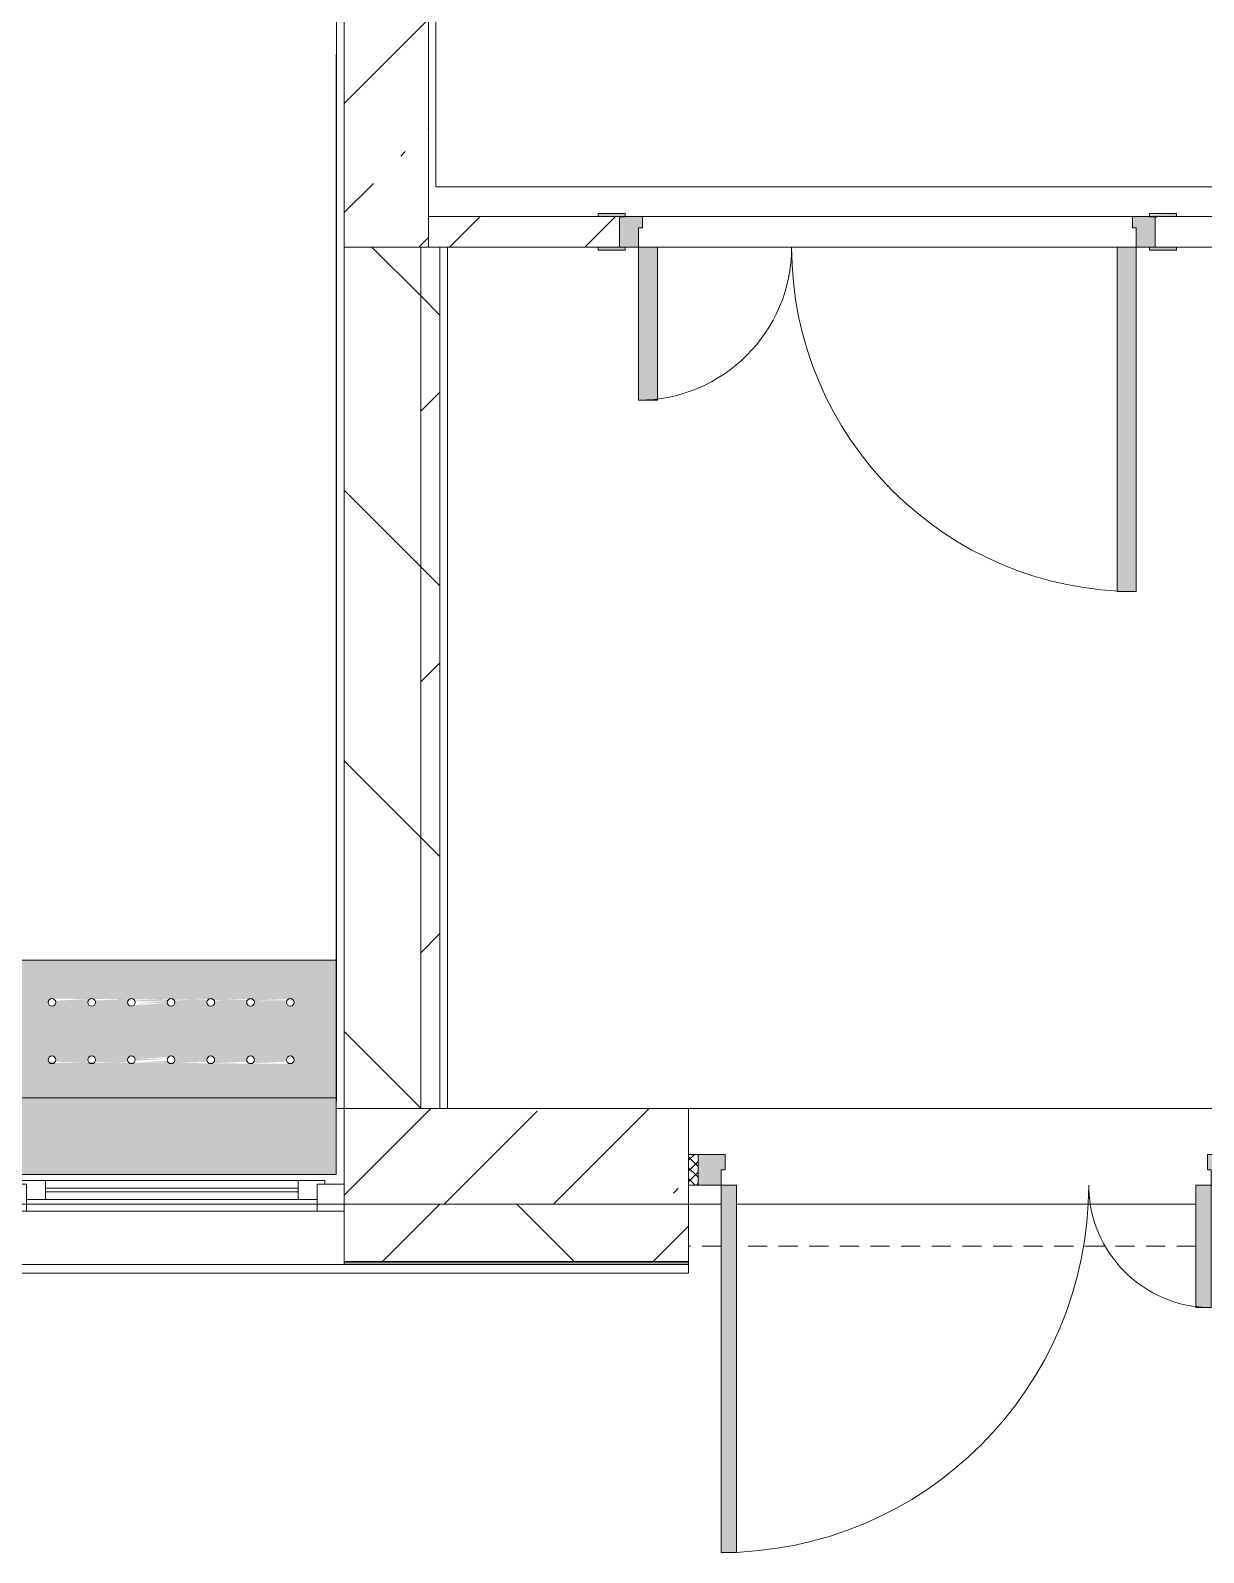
# Model space of a CAD drawing. Header units: millimetres. Extents: x 3991 to 282775, y -8553 to 29560.
# Drawn here: x 255126 to 258190, y -1010 to 2966 of the extents above; entities that cross this region are included whole.
import ezdxf

# ---------------------------------------------------------------- set-up
doc = ezdxf.new("R2010")
doc.units = ezdxf.units.MM
doc.linetypes.add('200_ШТРИХ__ш1_п0_6_', pattern=[80, 50, -30])
for name, color, linetype, lineweight in [('A-DETL-MBND', 7, '200_ШТРИХ__ш1_п0_6_', 9), ('A-GENM-2', 7, 'Continuous', 5), ('A-GLAZ-2', 7, 'Continuous', 5), ('A-WALL', 7, 'Continuous', 9), ('A-WALL-4', 7, 'Continuous', 5), ('I-WALL-3', 7, 'Continuous', 5), ('S-COLS', 7, 'Continuous', 5), ('Знаки', 7, 'Continuous', 5)]:
    doc.layers.add(name, color=color, linetype=linetype, lineweight=lineweight)
for name, color, linetype, lineweight, true_color in [('A-DOOR-3', 7, 'Continuous', 5, 0xaaaaaa), ('A-DOOR-4', 7, 'Continuous', 5, 0xe2e2e2), ('A-DOOR-FRAM-2', 7, 'Continuous', 5, 0xe2e2e2), ('A-DOOR-FRAM-3', 7, 'Continuous', 5, 0xaaaaaa), ('A-FLOR-1', 7, 'Continuous', 5, 0xaaaaaa), ('Знаки-2', 7, 'Continuous', 5, 0xd7cfbf)]:
    doc.layers.add(name, color=color, linetype=linetype, lineweight=lineweight, true_color=true_color)
pattern_1 = [(45, (148815.1, 0), (-353.5534, 353.5534), []), (135, (148815.1, 0), (-353.5534, -353.5534), [])]
pattern_2 = [(45, (148815.1, 0), (-285.1231, 285.1231), []), (45, (149100.2, 0), (-285.1231, 285.1231), [504.031, -100.806, 16.764, -84.042])]

# ---------------------------------------------------------------- blocks, each defined once
blk = doc.blocks.new('110_Дверь_СКБ_2Ст_Наружная - ДН-5_л__ Двухстворчатая 1350 х3800 _h_ в свету с верхним остеклением-21877029-Общий план 1 этажа с размещением фрагментов 1_1-1_9')
at = {"layer": 'A-DOOR-3'}
h = blk.add_hatch(dxfattribs=at)
h.set_pattern_fill('FP_122', color=256, style=0, pattern_type=2)
h.set_pattern_definition([(135, (1626.41, 164.685), (-14.14214, -14.14214), []), (225, (1626.41, 164.685), (14.14214, -14.14214), [])])
h.paths.add_polyline_path([(744.5, 50), (719.5, 50), (719.5, -30), (744.5, -30), (744.5, 10)])
at = {"layer": 'A-DOOR-4'}
for points in [[(619.5, 1010), (619.5, 50), (659.5, 50), (659.5, 1010)], [(-606.7, 370), (-620.5, 370), (-620.5, 50), (-580.5, 50), (-580.5, 370)]]:
    blk.add_hatch(color=256, dxfattribs=at).paths.add_polyline_path(points)
h = blk.add_hatch(color=256, dxfattribs=at)
h.paths.add_polyline_path([(659.5, 50), (659.5, 10), (649.5, 10), (649.5, -30), (719.5, -30), (719.5, 50)])
h.paths.add_polyline_path([(-680.5, 50), (-680.5, -30), (-610.5, -30), (-610.5, 10), (-620.5, 10), (-620.5, 50), (-651.1, 50)])
at = {"layer": 'A-DOOR-FRAM-3'}
h = blk.add_hatch(dxfattribs=at)
h.set_pattern_fill('FP_123', color=256, style=0, pattern_type=2)
h.set_pattern_definition([(45, (-496.384, 164.685), (-14.1421, 14.1421), []), (135, (-496.384, 164.685), (-14.1421, -14.1421), [])])
h.paths.add_polyline_path([(-705.5, 50), (-705.5, -30), (-680.5, -30), (-680.5, 50)])
at = {"layer": 'A-DOOR-3'}
for p, q in [((659.5, 1010), (619.5, 1010)), ((619.5, 1010), (619.5, 50)), ((659.5, 50), (659.5, 1010)), ((-620.5, 370), (-620.5, 50)), ((-580.5, 370), (-620.5, 370)), ((-580.5, 50), (-580.5, 370)), ((-620.5, 50), (-580.5, 50)), ((619.5, 50), (659.5, 50))]:
    blk.add_line(p, q, dxfattribs=at)
for centre, radius, start, end in [((659.5, 50), 960, 90, 180), ((-620.5, 50), 320, 0, 90)]:
    blk.add_arc(centre, radius, start, end, dxfattribs=at)
at = {"layer": 'A-DOOR-FRAM-3'}
for p, q in [((-680.5, 50), (-705.5, 50)), ((-705.5, 50), (-705.5, -30)), ((-620.5, 50), (-680.5, 50)), ((-680.5, 50), (-680.5, -30)), ((-680.5, -30), (-680.5, 50)), ((-620.5, 10), (-620.5, 50)), ((659.5, 50), (659.5, 10)), ((719.5, 50), (659.5, 50)), ((719.5, -30), (719.5, 50)), ((744.5, 50), (719.5, 50)), ((719.5, 50), (719.5, -30)), ((744.5, -30), (744.5, 50)), ((-610.5, 10), (-620.5, 10)), ((-610.5, -30), (-610.5, 10)), ((659.5, 10), (649.5, 10)), ((649.5, 10), (649.5, -30)), ((-705.5, -30), (-680.5, -30)), ((-680.5, -30), (-610.5, -30)), ((649.5, -30), (719.5, -30)), ((719.5, -30), (744.5, -30))]:
    blk.add_line(p, q, dxfattribs=at)
blk = doc.blocks.new('120_Окно_СКБ_1Ст - 120_Окно_СКБ_1Ст 900х2500_h_ с форточкой-22876038-Общий план 1 этажа с размещением фрагментов 1_1-1_9')
at = {"layer": 'A-GLAZ-2'}
for p, q in [((-450, -127), (-450, -57)), ((-450, -57), (-380, -57)), ((450, -57), (-450, -57)), ((-380, -57), (-380, -127)), ((380, -127), (380, -57)), ((380, -57), (450, -57)), ((450, -57), (450, -127)), ((380, -87), (-380, -87)), ((-380, -87), (-380, -127)), ((-330, -137), (-330, -87)), ((-330, -107), (330, -107)), ((330, -117), (-330, -117)), ((330, -137), (330, -87)), ((380, -127), (380, -87)), ((-380, -127), (-450, -127)), ((-450, -127), (-400, -127)), ((-380, -127), (-400, -127)), ((-400, -127), (-400, -137)), ((-400, -137), (400, -137)), ((400, -137), (-400, -137)), ((450, -127), (380, -127)), ((400, -127), (380, -127)), ((400, -127), (450, -127)), ((400, -137), (400, -127))]:
    blk.add_line(p, q, dxfattribs=at)
blk = doc.blocks.new('Зашивка радиатора_ с перфорацией М1_1 - Зашивка радиатора_ с перфорацией М1_1-V283-Общий план 1 этажа с размещением фрагментов 1_1-1_9')
at = {"layer": 'Знаки-2'}
blk.add_hatch(color=256, dxfattribs=at).paths.add_polyline_path([(-430, 380), (-430, 180), (430, 180), (430, 380), (-258.8, 380)])
h = blk.add_hatch(color=256, dxfattribs=at)
h.paths.add_polyline_path([(-14.5, 180), (-430, 180), (-430, -179.9), (430, -179.7), (430, -179.7), (430, 179.8), (430, 180), (229.8, 180)])
h.paths.add_polyline_path([(95.1, 77.8), (95.1, 82.9), (10.7, 77.8)])
h.paths.add_polyline_path([(-206.5, 90.4), (320.9, 85.4), (320.9, 75.4), (312.2, 70.4), (303.6, 75.4), (303.8, 85.7), (302.2, 89), (217.2, 85.4), (217.2, 75.4), (208.5, 70.4), (199.8, 75.4), (199.8, 85.4), (198.5, 89), (113.4, 85.4), (113.4, 75.4), (104.7, 70.4), (96.1, 75.4), (95.1, 77.8), (8.1, 73.3), (-1.6, 70.7), (-8.7, 77.8), (-6.1, 87.4), (-8.7, 89), (-94.1, 85.4), (-94.1, 75.4), (-102.8, 70.4), (-111.4, 75.4), (-111.4, 85.4), (-112.4, 89), (-197.8, 85.4), (-197.8, 75.4), (-206.5, 70.4), (-215.2, 75.4), (-215.2, 85.4), (-216.2, 89), (-301.6, 85.4), (-301.6, 75.4), (-310.3, 70.4), (-318.9, 75.4), (-318.9, 85.4), (-310.3, 90.4), (-307.7, 90), (-209.1, 90)])
h.paths.add_polyline_path([(6.3, 89), (9.7, 85.4), (10.7, 82.9), (97.7, 87.4), (94.7, 89), (8.1, 89)])
h.paths.add_polyline_path([(10.7, -67.1), (10.7, -72.2), (95.1, -67.1)])
h.paths.add_polyline_path([(-1.6, -60), (8.1, -62.6), (11, -67), (97.7, -62.6), (107.3, -60), (114.4, -67.1), (111.8, -76.7), (114.4, -78.3), (199.8, -74.6), (199.8, -64.6), (208.5, -59.6), (217.2, -64.6), (217.2, -74.6), (218.2, -78.3), (303.3, -74), (303.6, -64.6), (312.2, -59.6), (320.9, -64.6), (320.9, -74.6), (312.2, -79.6), (309.7, -79.3), (-318.9, -74.6), (-318.9, -64.6), (-310.3, -59.6), (-301.6, -64.6), (-301.6, -74.6), (-300.3, -78.3), (-215.2, -74.6), (-215.2, -64.6), (-206.5, -59.6), (-197.8, -64.6), (-199.1, -76.3), (-196.5, -78.3), (-111.4, -74.6), (-111.4, -64.6), (-102.8, -59.6), (-94.1, -64.6), (-94.1, -74.6), (-92.8, -78.3), (-7.7, -74.6), (-7.7, -64.6), (-4, -61)])
h.paths.add_polyline_path([(10.7, -72.2), (10.7, -78.3), (96.1, -74.6), (94.7, -72.2)])
at = {"layer": 'Знаки'}
for p, q in [((430, 380), (-430, 380)), ((-430, 380), (-430, 180)), ((430, 180), (430, 380)), ((-430, 180), (430, 180)), ((430.2, 180), (-430, 180)), ((-430, 180), (-430, -179.9)), ((430.2, -179.9), (430.2, 180)), ((-430, -179.9), (430.2, -179.9))]:
    blk.add_line(p, q, dxfattribs=at)
for centre, start, end in [((-310.3, 80.4), 180, 0), ((-310.3, 80.4), 0, 180), ((-206.5, 80.4), 0, 180), ((-206.5, 80.4), 180, 360), ((-102.8, 80.4), 0, 180), ((-102.8, 80.4), 180, 0), ((1, 80.4), 0, 180), ((1, 80.4), 180, 0), ((104.7, 80.4), 0, 180), ((104.7, 80.4), 180, 360), ((208.5, 80.4), 0, 180), ((208.5, 80.4), 180, 0), ((312.2, 80.4), 0, 180), ((312.2, 80.4), 180, 0), ((-310.3, -69.6), 0, 180), ((-310.3, -69.6), 180, 0), ((-206.5, -69.6), 0, 180), ((-206.5, -69.6), 180, 0), ((-102.8, -69.6), 0, 180), ((-102.8, -69.6), 180, 0), ((1, -69.6), 0, 180), ((1, -69.6), 180, 0), ((104.7, -69.6), 0, 180), ((104.7, -69.6), 180, 0), ((208.5, -69.6), 0, 180), ((208.5, -69.6), 180, 0), ((312.2, -69.6), 0, 180), ((312.2, -69.6), 180, 0)]:
    blk.add_arc(centre, 10, start, end, dxfattribs=at)
blk = doc.blocks.new('Зашивка_ торцевая панель - Зашивка_ торцевая панель Т2-V299-Общий план 1 этажа с размещением фрагментов 1_1-1_9')
at = {"layer": 'Знаки-2'}
blk.add_hatch(color=256, dxfattribs=at).paths.add_polyline_path([(-407, -160), (-406, -160), (-407, -70.4)])
at = {"layer": 'Знаки'}
blk.add_line((-406, 180), (-406, -160), dxfattribs=at)
blk = doc.blocks.new('Рисунок_горы - Рисунок_горы-31934381-Общий план 1 этажа с размещением фрагментов 1_1-1_9')
at = {"layer": 'A-GENM-2'}
for p, q in [((107109, 2902.9), (107109, 2510.3)), ((107109, 2349.5), (107109, 2318.8)), ((107109, 1892.3), (107109, 1912.9)), ((107109, 1600.7), (107109, 1631.9)), ((107109, 1293.1), (107109, 1296.4)), ((107109, 950.1), (107109, 1139.3)), ((107109, 1139.3), (107109, 950.1)), ((107109, 1122.4), (107109, 1119.9)), ((107109, 1119.9), (107109, 756.7)), ((107109, 988.4), (107109, 946.8)), ((107109, 928), (107109, 950.1)), ((107109, 950.1), (107109, 928)), ((107109, 800), (107109, 928)), ((107109, 928), (107109, 800))]:
    blk.add_line(p, q, dxfattribs=at)
for points, knots in [([(107109, 2725.9), (107109, 2725.9), (107109, 2730.3), (107109, 2736.6), (107109, 2744.1)], [0.4375, 0.4375, 0.4375, 0.4375, 0.43750001, 0.446836628, 0.446836628, 0.446836628, 0.446836628]), ([(107109, 2640.3), (107109, 2640.3), (107109, 2667.3), (107109, 2700.2), (107109, 2725.9)], [0.375, 0.375, 0.375, 0.375, 0.37500001, 0.4375, 0.4375, 0.4375, 0.4375]), ([(107109, 2725.9), (107109, 2725.9), (107109, 2700.2), (107109, 2667.3), (107109, 2640.3)], [0.776978417, 0.776978417, 0.776978417, 0.776978417, 0.776978427, 0.784172662, 0.784172662, 0.784172662, 0.784172662]), ([(107109, 2640.3), (107109, 2640.3), (107109, 2621.3), (107109, 2621.6), (107109, 2581.4)], [0.784172662, 0.784172662, 0.784172662, 0.784172662, 0.784172672, 0.791366906, 0.791366906, 0.791366906, 0.791366906]), ([(107109, 2581.4), (107109, 2581.4), (107109, 2593), (107109, 2601.2), (107109, 2607.5)], [0.3125, 0.3125, 0.3125, 0.3125, 0.31250001, 0.33053184, 0.33053184, 0.33053184, 0.33053184]), ([(107109, 2510.3), (107109, 2510.3), (107109, 2529), (107109, 2562.7), (107109, 2581.4)], [0.25, 0.25, 0.25, 0.25, 0.25000001, 0.3125, 0.3125, 0.3125, 0.3125]), ([(107109, 2581.4), (107109, 2581.4), (107109, 2562.7), (107109, 2529), (107109, 2510.3)], [0.791366906, 0.791366906, 0.791366906, 0.791366906, 0.791366916, 0.798561151, 0.798561151, 0.798561151, 0.798561151]), ([(107109, 2515.4), (107109, 2515.4), (107109, 2518.6), (107109, 2521.6), (107109, 2524.6)], [0.8059701493, 0.8059701493, 0.8059701493, 0.8059701493, 0.8059701593, 0.8067080864, 0.8067080864, 0.8067080864, 0.8067080864]), ([(107109, 2510.3), (107109, 2510.3), (107109, 2483), (107109, 2428.7), (107109, 2405.3)], [0.798561151, 0.798561151, 0.798561151, 0.798561151, 0.798561161, 0.805755396, 0.805755396, 0.805755396, 0.805755396]), ([(107109, 2406.1), (107109, 2406.1), (107109, 2391.5), (107109, 2376.5), (107109, 2365.1)], [0.14285714, 0.14285714, 0.14285714, 0.14285714, 0.14285715, 0.23291326, 0.23291326, 0.23291326, 0.23291326]), ([(107109, 2405.3), (107109, 2405.3), (107109, 2381.5), (107109, 2144.3), (107109, 2043.8)], [0.805755396, 0.805755396, 0.805755396, 0.805755396, 0.805755406, 0.811968093, 0.811968093, 0.811968093, 0.811968093]), ([(107109, 1883.2), (107109, 1883.2), (107109, 1772), (107109, 1712.3), (107109, 1580.9)], [0.05882353, 0.05882353, 0.05882353, 0.05882353, 0.05882354, 0.11764706, 0.11764706, 0.11764706, 0.11764706]), ([(107109, 1684.9), (107109, 1684.9), (107109, 1697.8), (107109, 1708.8), (107109, 1716.3)], [0.76119403, 0.76119403, 0.76119403, 0.76119403, 0.76119404, 0.767121073, 0.767121073, 0.767121073, 0.767121073]), ([(107109, 1640.8), (107109, 1640.8), (107109, 1660.5), (107109, 1675.7), (107109, 1684.9)], [0.74626866, 0.74626866, 0.74626866, 0.74626866, 0.74626867, 0.76119403, 0.76119403, 0.76119403, 0.76119403]), ([(107109, 1580.9), (107109, 1580.9), (107109, 1528.6), (107109, 1484.2), (107109, 1440.4)], [0.11764706, 0.11764706, 0.11764706, 0.11764706, 0.11764707, 0.17647059, 0.17647059, 0.17647059, 0.17647059]), ([(107109, 1440.4), (107109, 1440.4), (107109, 1388), (107109, 1350.4), (107109, 1277.3)], [0.17647059, 0.17647059, 0.17647059, 0.17647059, 0.1764706, 0.23529412, 0.23529412, 0.23529412, 0.23529412]), ([(107109, 1280.5), (107109, 1280.5), (107109, 1311.3), (107109, 1344.4), (107109, 1378.1)], [0.52941176, 0.52941176, 0.52941176, 0.52941176, 0.52941177, 0.55016053, 0.55016053, 0.55016053, 0.55016053]), ([(107109, 1284.6), (107109, 1284.6), (107109, 1286), (107109, 1287), (107109, 1287.8)], [0.626865672, 0.626865672, 0.626865672, 0.626865672, 0.626865682, 0.62980849, 0.62980849, 0.62980849, 0.62980849]), ([(107109, 1141.9), (107109, 1141.9), (107109, 1191.5), (107109, 1233.3), (107109, 1280.5)], [0.47058824, 0.47058824, 0.47058824, 0.47058824, 0.47058825, 0.52941176, 0.52941176, 0.52941176, 0.52941176]), ([(107109, 1280.5), (107109, 1280.5), (107109, 1233.3), (107109, 1191.5), (107109, 1141.9)], [0.856115108, 0.856115108, 0.856115108, 0.856115108, 0.856115118, 0.863309353, 0.863309353, 0.863309353, 0.863309353]), ([(107109, 1277.3), (107109, 1277.3), (107109, 1224.5), (107109, 1174), (107109, 1122.4)], [0.23529412, 0.23529412, 0.23529412, 0.23529412, 0.23529413, 0.29411765, 0.29411765, 0.29411765, 0.29411765]), ([(107109, 1136.5), (107109, 1136.5), (107109, 1140.6), (107109, 1144), (107109, 1146.8)], [0.4, 0.4, 0.4, 0.4, 0.40000001, 0.41578086, 0.41578086, 0.41578086, 0.41578086]), ([(107109, 1141.9), (107109, 1141.9), (107109, 1136.4), (107109, 1133.6), (107109, 1127.2)], [0.52238806, 0.52238806, 0.52238806, 0.52238806, 0.52238807, 0.53731343, 0.53731343, 0.53731343, 0.53731343]), ([(107109, 1141.9), (107109, 1141.9), (107109, 1141.3), (107109, 1140.6), (107109, 1140)], [0.863309353, 0.863309353, 0.863309353, 0.863309353, 0.863309363, 0.867844855, 0.867844855, 0.867844855, 0.867844855]), ([(107109, 1127.2), (107109, 1127.2), (107109, 1126.9), (107109, 1126.6), (107109, 1126.3)], [0.537313433, 0.537313433, 0.537313433, 0.537313433, 0.537313443, 0.538811964, 0.538811964, 0.538811964, 0.538811964]), ([(107109, 1122.4), (107109, 1122.4), (107109, 1121.9), (107109, 1121.4), (107109, 1120.9)], [0.294117647, 0.294117647, 0.294117647, 0.294117647, 0.294117657, 0.297478185, 0.297478185, 0.297478185, 0.297478185]), ([(107109, 644.1), (107109, 644.1), (107109, 658.8), (107109, 789.3), (107109, 800)], [0.44776119, 0.44776119, 0.44776119, 0.44776119, 0.4477612, 0.46268657, 0.46268657, 0.46268657, 0.46268657]), ([(107109, 800), (107109, 800), (107109, 797.8), (107109, 795.1), (107109, 792)], [0.8920863309, 0.8920863309, 0.8920863309, 0.8920863309, 0.8920863409, 0.8929568714, 0.8929568714, 0.8929568714, 0.8929568714]), ([(107109, 644.1), (107109, 644.1), (107109, 574.3), (107109, 193.6), (107109, 162.6)], [0.05555556, 0.05555556, 0.05555556, 0.05555556, 0.05555557, 0.11111111, 0.11111111, 0.11111111, 0.11111111]), ([(107109, 162.6), (107109, 162.6), (107109, 193.6), (107109, 574.3), (107109, 644.1)], [0.43283582, 0.43283582, 0.43283582, 0.43283582, 0.43283583, 0.44776119, 0.44776119, 0.44776119, 0.44776119]), ([(107109, 156), (107109, 156), (107109, 158.5), (107109, 160.2), (107109, 161.2)], [0.417910448, 0.417910448, 0.417910448, 0.417910448, 0.417910458, 0.420871746, 0.420871746, 0.420871746, 0.420871746])]:
    blk.add_open_spline(points, degree=3, knots=knots, dxfattribs=at)
for points in [[(107109, 2744.1), (107109, 2736.6), (107109, 2730.3), (107109, 2725.9)], [(107109, 2525.4), (107109, 2507.2), (107109, 2429.8), (107109, 2406.1)], [(107109, 2456.9), (107109, 2471.2), (107109, 2489.8), (107109, 2504.1)], [(107109, 2337.5), (107109, 2351), (107109, 2430.2), (107109, 2443.8)], [(107109, 2405.3), (107109, 2304), (107109, 2038.3), (107109, 1883.2)], [(107109, 2043.8), (107109, 2143), (107109, 2375.7), (107109, 2404.3)], [(107109, 2331.2), (107109, 2332.9), (107109, 2334.9), (107109, 2337.1)], [(107109, 1964.2), (107109, 1942.5), (107109, 1888.8), (107109, 1862.5)], [(107109, 1865), (107109, 1870.5), (107109, 1877.1), (107109, 1884.9)], [(107109, 1599.1), (107109, 1599.6), (107109, 1600.2), (107109, 1600.7)], [(107109, 1378.1), (107109, 1344.4), (107109, 1311.3), (107109, 1280.5)], [(107109, 1292.6), (107109, 1292.8), (107109, 1292.9), (107109, 1293.1)], [(107109, 1204.2), (107109, 1240.1), (107109, 1272.7), (107109, 1284.6)], [(107109, 1137.1), (107109, 1123.8), (107109, 1106.1), (107109, 1089.8)], [(107109, 1074.5), (107109, 1098.4), (107109, 1119.1), (107109, 1129.6)], [(107109, 1118), (107109, 1118.9), (107109, 1120.3), (107109, 1122.4)], [(107109, 954), (107109, 973.7), (107109, 1029.6), (107109, 1074.5)], [(107109, 1045.3), (107109, 1029.5), (107109, 1010.6), (107109, 988.4)], [(107109, 800), (107109, 789.3), (107109, 658.8), (107109, 644.1)], [(107109, 792), (107109, 794.5), (107109, 796.8), (107109, 798.8)]]:
    blk.add_open_spline(points, degree=3, dxfattribs=at)
blk = doc.blocks.new('110_Дверь_СКБ_2Ст - Д-2а_п_ Из коридора на лестницу-32239107-Общий план 1 этажа с размещением фрагментов 1_1-1_9')
at = {"layer": 'A-DOOR-4'}
for points in [[(-587.5, 940), (-637.5, 940), (-637.5, 40), (-587.5, 40)], [(612.5, 440), (612.5, 40), (662.5, 40), (662.5, 440)]]:
    blk.add_hatch(color=256, dxfattribs=at).paths.add_polyline_path(points)
h = blk.add_hatch(color=256, dxfattribs=at)
h.paths.add_polyline_path([(662.5, 40), (662.5, -10), (652.5, -10), (652.5, -40), (712.5, -40), (712.5, 40)])
h.paths.add_polyline_path([(-687.5, 40), (-687.5, -40), (-627.5, -40), (-627.5, -10), (-637.5, -10), (-637.5, 40)])
at = {"layer": 'A-DOOR-FRAM-2'}
for points in [[(-695.5, 48), (-742.5, 48), (-742.5, 40), (-672.5, 40), (-672.5, 48), (-687.5, 48)], [(697.5, 48), (697.5, 40), (767.5, 40), (767.5, 48), (712.5, 48)], [(-672.5, -40), (-742.5, -40), (-742.5, -48), (-672.5, -44)], [(697.5, -40), (697.5, -48), (767.5, -48), (767.5, -40), (712.5, -40)]]:
    blk.add_hatch(color=256, dxfattribs=at).paths.add_polyline_path(points)
at = {"layer": 'A-DOOR-3'}
for p, q in [((-637.5, 940), (-637.5, 40)), ((-587.5, 940), (-637.5, 940)), ((-587.5, 40), (-587.5, 940)), ((662.5, 440), (612.5, 440)), ((612.5, 440), (612.5, 40)), ((662.5, 40), (662.5, 440)), ((-637.5, 40), (-587.5, 40)), ((612.5, 40), (662.5, 40))]:
    blk.add_line(p, q, dxfattribs=at)
for centre, radius, start, end in [((-637.5, 40), 900, 0, 90), ((662.5, 40), 400, 90, 180)]:
    blk.add_arc(centre, radius, start, end, dxfattribs=at)
at = {"layer": 'A-DOOR-FRAM-3'}
for p, q in [((-672.5, 48), (-742.5, 48)), ((-742.5, 48), (-742.5, 40)), ((-742.5, 40), (-672.5, 40)), ((-637.5, 40), (-687.5, 40)), ((-687.5, 40), (-687.5, -40)), ((-672.5, 40), (-672.5, 48)), ((-637.5, -10), (-637.5, 40)), ((662.5, 40), (662.5, -10)), ((712.5, 40), (662.5, 40)), ((767.5, 48), (697.5, 48)), ((697.5, 48), (697.5, 40)), ((697.5, 40), (767.5, 40)), ((712.5, -40), (712.5, 40)), ((767.5, 40), (767.5, 48)), ((-672.5, -39), (-687.5, -39)), ((-687.5, -39), (-687.5, -40)), ((-672.5, -40), (-672.5, -39)), ((-627.5, -10), (-637.5, -10)), ((-627.5, -40), (-627.5, -10)), ((662.5, -10), (652.5, -10)), ((652.5, -10), (652.5, -40)), ((712.5, -39), (697.5, -39)), ((697.5, -39), (697.5, -40)), ((712.5, -40), (712.5, -39)), ((-672.5, -40), (-742.5, -40)), ((-742.5, -40), (-742.5, -48)), ((-742.5, -48), (-672.5, -48)), ((-687.5, -40), (-627.5, -40)), ((-687.5, -40), (-672.5, -40)), ((-672.5, -48), (-672.5, -40)), ((652.5, -40), (712.5, -40)), ((697.5, -40), (712.5, -40)), ((767.5, -40), (697.5, -40)), ((697.5, -40), (697.5, -48)), ((697.5, -48), (767.5, -48)), ((767.5, -48), (767.5, -40))]:
    blk.add_line(p, q, dxfattribs=at)

msp = doc.modelspace()

# ---------------------------------------------------------------- hatches: boundary and pattern name
at = {"layer": 'A-WALL-4'}
h = msp.add_hatch(dxfattribs=at)
h.set_pattern_fill('FP_73', color=256, style=0, pattern_type=2)
h.set_pattern_definition(pattern_1)
h.paths.add_polyline_path([(238025.1, -250), (239845.1, -250), (239845.1, -100), (238025.1, -100)])
h.paths.add_polyline_path([(269924, -250), (270045.1, -250), (270045.1, -100), (269045.1, -100), (269045.1, -250)])
h.paths.add_polyline_path([(272345.1, -250), (273895.1, -250), (273895.1, -100), (272345.1, -100), (272345.1, -210)])
h.paths.add_polyline_path([(262495.1, -250), (262495.1, -100), (261345.1, -100), (261345.1, -250), (262105.5, -250)])
h.paths.add_polyline_path([(258645.1, -250), (258645.1, -100), (258295.1, -100), (258295.1, -250)])
h.paths.add_polyline_path([(259545.1, -250), (260445.1, -250), (260445.1, -100), (259545.1, -100), (259545.1, -210)])
h.paths.add_polyline_path([(256845.1, -250), (256845.1, -100), (255945.1, -100), (255945.1, -250), (256241.6, -250)])
h.paths.add_polyline_path([(264795.1, -250), (265845.1, -250), (265845.1, -100), (264795.1, -100), (264795.1, -210)])
h.paths.add_polyline_path([(266745.1, -250), (268145.1, -250), (268145.1, -100), (266745.1, -100), (266745.1, -210)])
h.paths.add_polyline_path([(242559.2, -250), (243595.1, -250), (243595.1, -100), (242445.1, -100), (242445.1, -250)])
h.paths.add_polyline_path([(241545.1, -250), (241545.1, -100), (240745.1, -100), (240745.1, -250)])
h.paths.add_polyline_path([(245895.1, -250), (246945.1, -250), (246945.1, -100), (245895.1, -100), (245895.1, -210)])
h.paths.add_polyline_path([(254287, -250), (255045.1, -250), (255045.1, -100), (253995.1, -100), (253995.1, -250)])
h.paths.add_polyline_path([(247845.1, -250), (248745.1, -250), (248745.1, -100), (247845.1, -100), (247845.1, -210)])
h.paths.add_polyline_path([(250377.7, -250), (251695.1, -250), (251695.1, -100), (249645.1, -100), (249645.1, -250)])
at = {"layer": 'I-WALL-3'}
h = msp.add_hatch(dxfattribs=at)
h.set_pattern_fill('FP_57', color=256, style=0, pattern_type=2)
h.set_pattern_definition(pattern_2)
h.paths.add_polyline_path([(256145.1, 2400), (256165.1, 2400), (256165.1, 10600), (255945.1, 10600), (255945.1, 2400)])
h = msp.add_hatch(dxfattribs=at)
h.set_pattern_fill('FP_71', color=256, style=0, pattern_type=2)
h.set_pattern_definition([(45, (148815.1, 0), (-176.7767, 176.7767), [])])
h.paths.add_polyline_path([(256495.1, 2400), (256664.1, 2400), (256664.1, 2480), (256165.1, 2480), (256165.1, 2400), (256215.1, 2400)])
h.paths.add_polyline_path([(258365.1, 2400), (258485.1, 2400), (258482.2, 2480), (258064.1, 2480), (258064.1, 2400), (258295.1, 2400)])
h = msp.add_hatch(dxfattribs=at)
h.set_pattern_fill('FP_72', color=256, style=0, pattern_type=2)
h.set_pattern_definition([(135, (148815.1, 0), (-353.5534, -353.5534), [])])
h.paths.add_polyline_path([(256145.1, 150), (256145.1, 2400), (255945.1, 2400), (255945.1, 150)])
h = msp.add_hatch(dxfattribs=at)
h.set_pattern_fill('FP_73', color=256, style=0, pattern_type=2)
h.set_pattern_definition(pattern_1)
h.paths.add_polyline_path([(256195.1, 150), (256195.1, 2400), (256145.1, 2400), (256145.1, 150)])
at = {"layer": 'S-COLS'}
h = msp.add_hatch(dxfattribs=at)
h.set_pattern_fill('FP_57', color=256, style=0, pattern_type=2)
h.set_pattern_definition(pattern_2)
h.paths.add_polyline_path([(256845.1, -100), (256845.1, 150), (255945.1, 150), (255945.1, -100), (256745.9, -100)])

# ---------------------------------------------------------------- linework, layer by layer
at = {"layer": 'A-DETL-MBND'}
for p, q in [((256930.1, -210), (256845.1, -210)), ((258170.1, -210), (256970.1, -210))]:
    msp.add_line(p, q, dxfattribs=at)
at = {"layer": 'A-FLOR-1'}
for p, q in [((255925.1, 517.4), (255925.1, 10380)), ((256185.1, 10380), (256185.1, 2557)), ((256185.1, 2557), (258465.1, 2557)), ((257964.1, 2400), (256764.1, 2400)), ((255925.1, 170), (255925.1, 177.4)), ((256845.1, 150), (258295.1, 150))]:
    msp.add_line(p, q, dxfattribs=at)
at = {"layer": 'A-WALL'}
for p, q in [((256165.1, 2480), (256165.1, 2400)), ((256145.1, 2400), (255945.1, 2400)), ((256195.1, 2400), (256195.1, 150)), ((255945.1, -250), (256845.1, -250)), ((255945.1, -253), (256845.1, -253))]:
    msp.add_line(p, q, dxfattribs=at)
at = {"layer": 'A-WALL-4'}
for p, q in [((255045.1, -100), (256845.1, -100)), ((255945.1, -100), (255945.1, -258)), ((256845.1, -258), (256845.1, -100)), ((240745.1, -258), (256845.1, -258)), ((256845.1, -280), (256845.1, -258)), ((256845.1, -280), (237995.1, -280))]:
    msp.add_line(p, q, dxfattribs=at)
at = {"layer": 'I-WALL-3'}
for p, q in [((255945.1, 10400), (255945.1, 150)), ((256165.1, 2480), (256165.1, 10400)), ((256609.1, 2480), (256165.1, 2480)), ((256724.1, 2480), (258004.1, 2480)), ((258485.1, 2480), (258119.1, 2480)), ((256145.1, 2400), (256145.1, 150)), ((256145.1, 2400), (256609.1, 2400)), ((256215.1, 150), (256215.1, 2400)), ((258119.1, 2400), (258365.1, 2400)), ((255924.1, 150), (255945.1, 150)), ((255945.1, 150), (256145.1, 150)), ((256145.1, 150), (256215.1, 150)), ((256845.1, 150), (258365.1, 150)), ((255945.1, -100), (255045.1, -100)), ((256930.1, -100), (256845.1, -100)), ((258170.1, -100), (256970.1, -100))]:
    msp.add_line(p, q, dxfattribs=at)
at = {"layer": 'S-COLS'}
for p, q in [((256145.1, 150), (255945.1, 150)), ((255945.1, 150), (255945.1, -100)), ((256845.1, 150), (256145.1, 150)), ((256845.1, 30), (256845.1, 150)), ((256845.1, -100), (256845.1, -50)), ((255945.1, -100), (256845.1, -100))]:
    msp.add_line(p, q, dxfattribs=at)

# ---------------------------------------------------------------- block references
at = {"layer": 'A-DOOR-3', "rotation": 180}
for name, p in [('110_Дверь_СКБ_2Ст - Д-2а_п_ Из коридора на лестницу-32239107-Общий план 1 этажа с размещением фрагментов 1_1-1_9', (257376.6, 2440)), ('110_Дверь_СКБ_2Ст_Наружная - ДН-5_л__ Двухстворчатая 1350 х3800 _h_ в свету с верхним остеклением-21877029-Общий план 1 этажа с размещением фрагментов 1_1-1_9', (257589.6, 0))]:
    msp.add_blockref(name, p, dxfattribs=at)
at = {"layer": 'A-GENM-2'}
msp.add_blockref('Рисунок_горы - Рисунок_горы-31934381-Общий план 1 этажа с размещением фрагментов 1_1-1_9', (148815.1, 0), dxfattribs=at)
at = {"layer": 'A-GLAZ-2', "rotation": 180}
msp.add_blockref('120_Окно_СКБ_1Ст - 120_Окно_СКБ_1Ст 900х2500_h_ с форточкой-22876038-Общий план 1 этажа с размещением фрагментов 1_1-1_9', (255495.1, -175), dxfattribs=at)
at = {"layer": 'Знаки', "rotation": 180}
msp.add_blockref('Зашивка радиатора_ с перфорацией М1_1 - Зашивка радиатора_ с перфорацией М1_1-V283-Общий план 1 этажа с размещением фрагментов 1_1-1_9', (255494.1, 357.4), dxfattribs=at)
at = {"layer": 'Знаки'}
msp.add_blockref('Зашивка_ торцевая панель - Зашивка_ торцевая панель Т2-V299-Общий план 1 этажа с размещением фрагментов 1_1-1_9', (256331.1, 337.4), dxfattribs=at)

doc.saveas('drawing.dxf')
